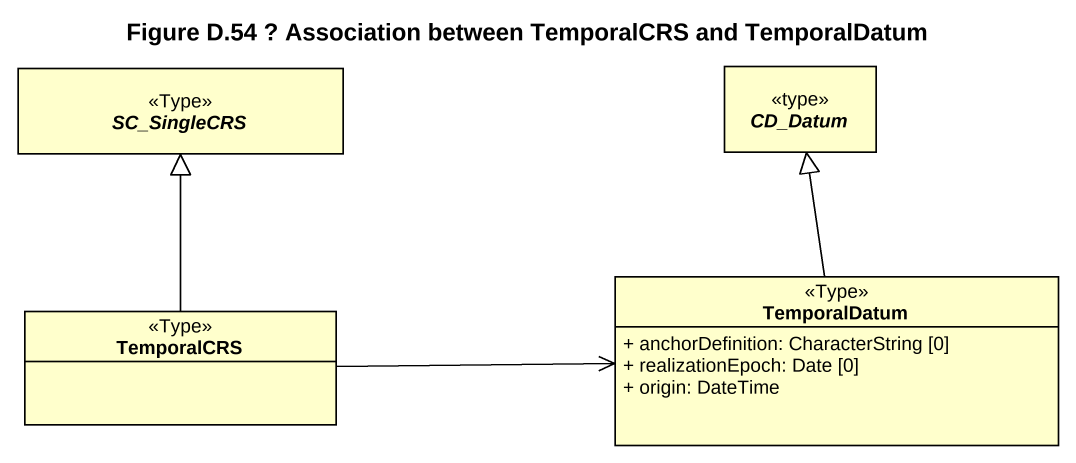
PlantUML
@startuml
title Figure D.54 ? Association between TemporalCRS and TemporalDatum
hide circle
hide empty members
skinparam classAttributeIconSize 0
abstract class SC_SingleCRS <<Type>>
abstract class CD_Datum <<type>>
class TemporalDatum <<Type>> {
  + anchorDefinition: CharacterString [0]
  + realizationEpoch: Date [0]
  + origin: DateTime
}
class TemporalCRS <<Type>>
TemporalDatum -up-|> CD_Datum
TemporalCRS -up-|> SC_SingleCRS
TemporalCRS -right-> TemporalDatum
@enduml
